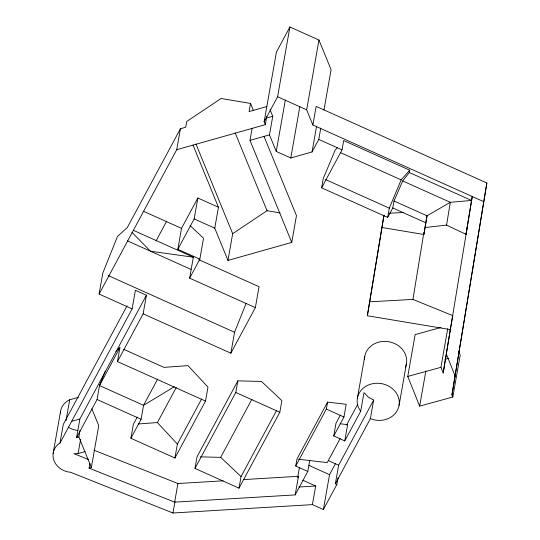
<?xml version="1.0" encoding="UTF-8"?>
<svg xmlns="http://www.w3.org/2000/svg" width="540" height="540" viewBox="0 0 540 540"><rect width="100%" height="100%" fill="white"/><g stroke="black" fill="none" stroke-linecap="round" stroke-linejoin="round"><path stroke-width="0.81" d="M367.362 315.758L383.981 215.17L367.362 315.758L450.299 329.582L452.756 315.63L412.931 299.416L369.819 301.806M412.931 299.416L423.866 232.591M381.814 227.482L423.88 234.495L427.025 215.811L450.299 202.311L471.521 200.441L472.257 196.29M423.88 234.495L427.025 215.811L394.004 200.995L402.685 180.947L409.313 172.523L409.718 170.201L343.676 140.562L342.036 149.864L321.631 187.819L387.673 217.458L392.776 207.968L394.004 200.995M467.208 227.353L465.98 234.326L446.567 225.106L450.299 202.311L402.685 180.947M447.721 328.738L440.924 367.315L443.192 372.985L450.299 329.582M465.98 234.326L471.521 200.441L409.313 172.523M443.192 372.985L472.345 196.304M441.025 327.463L415.139 334.591L407.761 376.448L419.654 406.141L452.817 397.008L451.953 394.848L486.864 182.999L316.156 106.4L312.876 124.997L483.584 201.602M451.953 394.848L486.864 182.999M53.136 453.472L60.52 411.615M338.026 477.846L336.852 484.488L323.386 509.537L312.41 504.617L172.955 513L70.531 472.264A18.482 16.16 10 0 1 54.135 460.985A18.482 16.16 10 0 1 58.853 443.738L59.994 443.05L63.275 424.447L127.035 305.849M66.042 420.538L69.701 399.782L78.368 397.332M59.994 443.05L132.125 308.887L99.103 294.064L102.789 273.139L117.497 236.405L127.285 227.576L180.414 128.763L185.713 127.264L186.739 121.446L221.096 98.489L250.533 103.43L253.402 110.444M80.021 430.4L78.86 436.961L76.585 437.609L79.859 419.006L146.414 295.225L135.405 290.284L132.125 308.887M88.668 459.574L73.811 453.661L78.104 453.58L80.595 439.459M76.585 437.609L97.058 399.526L99.515 385.574L105.334 371.034M309.717 460.553L307.793 471.447L295.184 494.897L174.65 502.139L89.087 468.153L89.937 463.3M89.087 468.153L91.361 467.512L98.746 425.655L91.868 408.854M137.268 417.015L133.34 424.312L130.883 438.264L174.913 458.021L205.524 401.085L117.464 361.57L119.921 347.618L115.844 351.29M117.464 361.57L143.134 313.821L146.414 295.225M99.103 294.064L176.722 149.688L180.414 128.763M130.883 438.264L141.089 419.283L143.546 405.331L157.673 379.053M143.134 313.821L230.857 353.194L255.353 307.631L189.641 278.147L199.841 259.166L177.829 249.284L181.521 228.359L197.843 197.991L218.45 207.238L214.758 228.163L227.961 260.422L291.749 242.406L296.467 215.663L263.932 136.168M177.829 249.284L194.157 218.916L197.843 197.991M189.641 278.147L193.327 257.216L133.427 230.337M199.841 259.166L203.533 238.235L190.087 225.578M174.913 458.021L177.37 444.069L201.623 398.965M174.65 502.139L177.93 483.536L223.128 480.823M172.955 513L174.953 501.68M250.533 103.43L249.095 111.571L266.956 106.529M227.961 260.422L232.679 233.685L195.993 144.052M291.749 242.406L249.993 140.373L252.133 128.243M205.524 401.085L207.981 387.133L188.021 365.627L163.951 367.376L123.721 349.319M194.974 468.41L197.026 456.786L237.843 380.869L261.495 381.443L281.873 400.626L279.821 412.25L239.004 488.167L194.974 468.41L235.791 392.492L237.843 380.869M176.722 149.688L265.302 124.672L264.127 121.811L276.426 52.056L289.899 27L318.958 40.041L331.088 69.674L323.959 110.099M265.302 124.672L266.726 116.579M230.857 353.194L234.549 332.262L246.125 303.345M320.78 128.108L318.782 139.428L312.053 151.956L290.783 157.964L276.257 151.443L269.474 134.872L272.754 116.269L270.068 109.715M264.127 121.811L277.601 96.761L289.899 27M276.257 151.443L285.336 99.954M255.353 307.631L259.038 286.706L198.679 259.619M290.783 157.964L299.862 106.475M239.004 488.167L241.056 476.543L276.723 410.204M312.876 124.997L306.659 109.802L318.958 40.041M312.053 151.956L316.589 126.212M321.631 187.819L323.271 178.517L335.111 150.242L337.25 147.818M307.793 471.447L295.731 466.034L296.959 459.061L327.571 402.118L346.194 404.298L343.953 417.002L333.747 435.976L344.756 440.917L360.707 411.251L363.987 392.648L368.388 397.224L373.66 400.073L370.379 418.675L335.36 483.813L336.852 484.488M297.749 477.083L299.471 467.316M295.184 494.897L298.465 476.294L243.223 479.615M295.731 466.034L326.342 409.097L327.571 402.118M312.41 504.617L315.691 486.014L302.879 480.263M333.747 435.976L335.988 423.279L340.308 415.246M323.386 509.537L329.535 474.66L335.475 463.61M335.36 483.813L338.641 465.217L373.66 400.073M344.756 440.917L347.625 424.643L340.146 423.765M387.673 217.458L389.313 208.157L401.159 179.874L409.718 170.201M357.379 398.243L364.757 356.387M399.074 405.412L406.451 363.555M419.654 406.141L425.878 370.852M452.817 397.008L460.195 355.151L458.629 351.243M156.033 240.968L166.671 221.191M119.921 347.618L99.515 385.574L143.546 405.331L174.245 386.768M138.321 423.954L157.41 422.564L176.243 387.524M200.293 456.86L220.685 457.36L251.984 399.134M297.891 477.36L298.465 476.294M346.599 424.987L357.669 404.406M340.173 438.507L327.22 462.598L298.553 459.243M232.679 233.685L267.03 210.722L280.112 212.922M266.26 118.105L272.754 116.269M249.993 140.373L269.474 134.872M71.942 421.24L79.859 419.006M78.104 453.58L85.232 451.562M444.832 359.383L448.875 358.27M407.761 376.448L440.924 367.315M425.115 227.516L446.567 225.106M298.89 487.019L315.691 486.014M389.245 213.253L403.339 212.47M193.327 257.216L150.518 251.228L131.929 232.308M370.379 418.675L375.118 420.059A21.155 18.502 10 0 0 399.296 402.185A21.155 18.502 10 0 0 374.018 383.461A21.155 18.502 10 0 0 358.614 407.842L360.707 411.251M93.919 450.171L177.93 483.536M277.601 96.761L306.659 109.802M318.782 139.428L342.036 149.864M340.49 152.651L401.159 179.874M392.776 207.968L425.797 222.791M325.573 179.557L389.313 208.157M194.157 218.916L214.758 228.163M143.559 211.322L181.521 228.359M127.481 240.887L191.086 269.426M108.155 275.542L234.549 332.262M326.342 409.097L343.953 417.002M235.791 392.492L279.821 412.25M328.367 460.607L338.641 465.217M308.887 465.392L329.535 474.66M97.058 399.526L141.089 419.283M220.685 457.36L241.056 476.543M157.41 422.564L177.37 444.069M235.13 132.779L267.03 210.722M193.023 145.118L218.45 207.238M78.86 436.961L91.361 467.512M449.867 329.366L450.495 330.925M446.472 354.382L455.233 376.245M364.534 359.613A21.155 18.502 10 0 1 389.171 341.813A21.155 18.502 10 0 1 405.284 367.423M77.909 430.414A18.482 16.16 10 0 1 68.249 427.106M60.399 413.12A18.482 16.16 10 0 1 69.701 399.782"/></g></svg>
